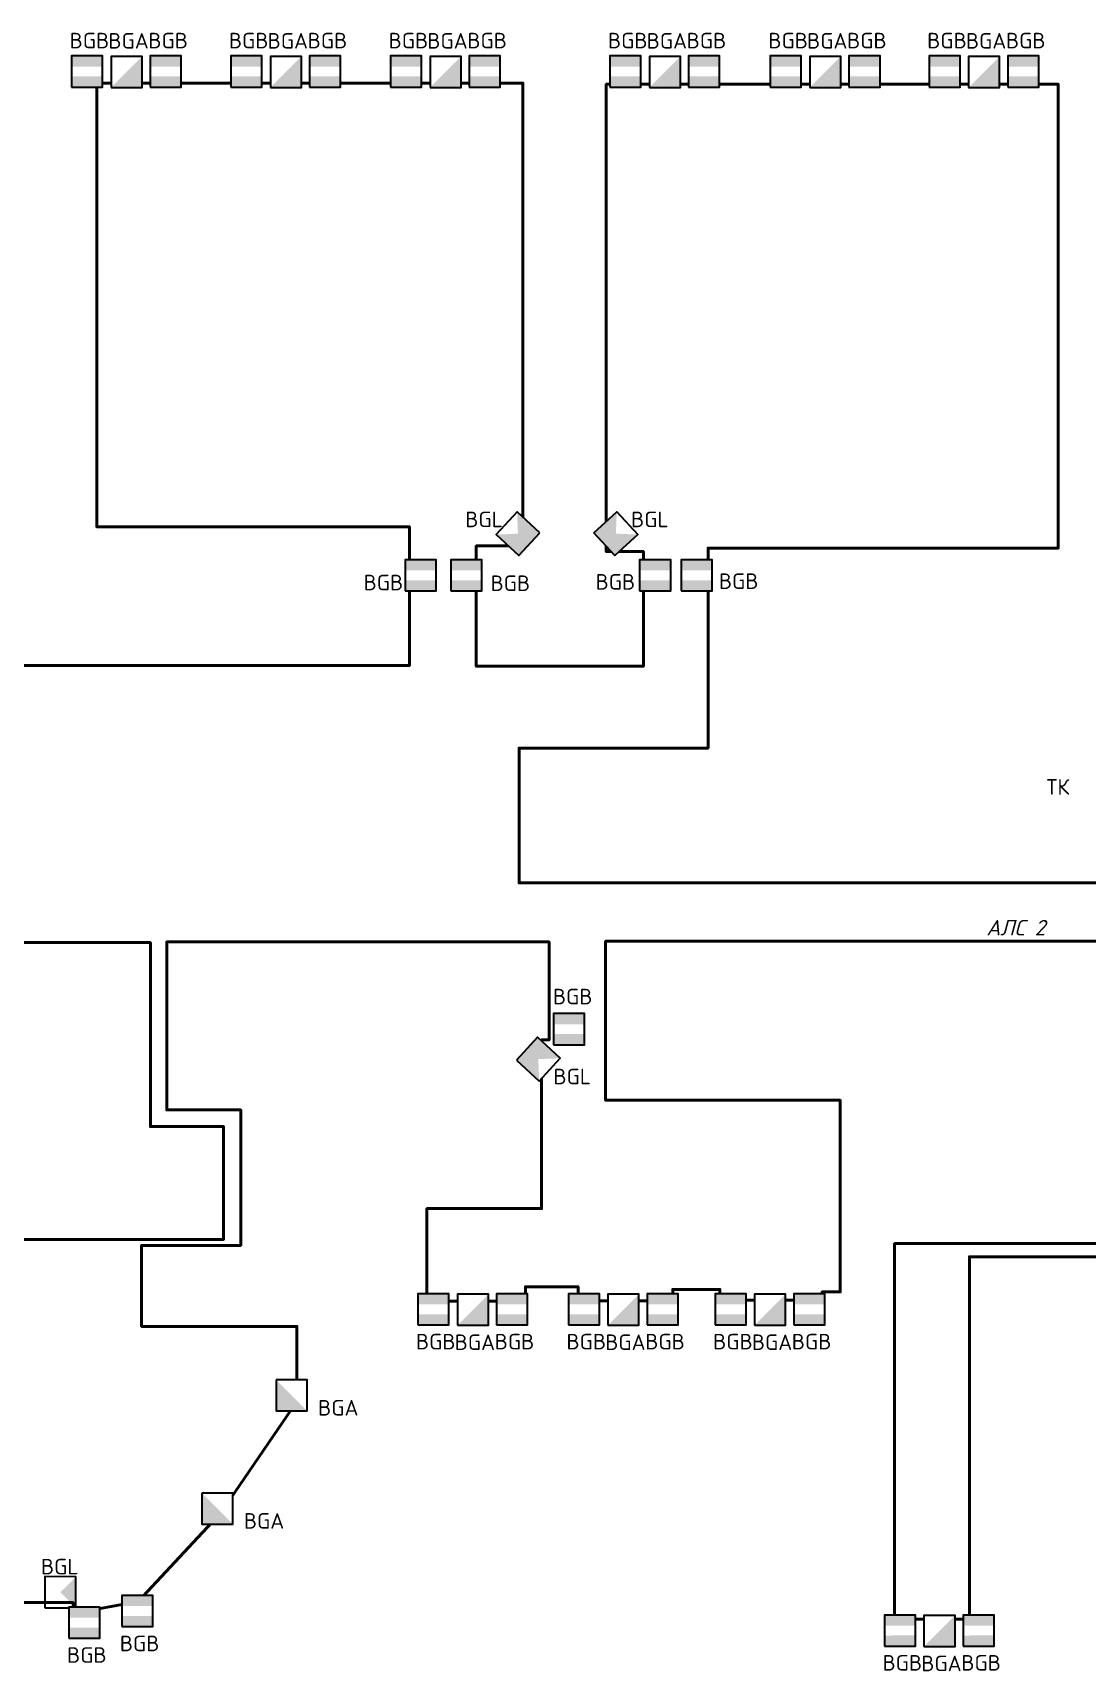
# Model space of a CAD drawing. Header units: millimetres. Extents: x 11019 to 672023, y -45952 to 891139.
# Drawn here: x 355068 to 372054, y 253395 to 279787 of the extents above; entities that cross this region are included whole.
import ezdxf
from ezdxf.enums import TextEntityAlignment as Align

# ---------------------------------------------------------------- set-up
doc = ezdxf.new("R2010")
doc.units = ezdxf.units.MM
doc.layers.add('!!ВОК', color=30, linetype='Continuous')
doc.layers.add('RC-Позиционные_обозначения', color=7, linetype='Continuous')
doc.layers.add('RC-Извещатели_охранные', color=5, linetype='Continuous', lineweight=30)
doc.layers.add('текст', color=7, linetype='Continuous', lineweight=13)
doc.styles.add('DEN', font='isocpeur.ttf', dxfattribs={"height": 300})
doc.styles.add('ISOCPEUR', font='isocpeui.ttf', dxfattribs={"height": 250})
doc.styles.add('KOSTY_STYLE', font='isocpeur.ttf')
doc.styles.add('RubezhCAD', font='isocpeur.ttf', dxfattribs={"width": 0.8})
doc.styles.get("Standard").update_dxf_attribs({"font": 'arial.ttf'})
doc.linetypes.add('ограждение1', pattern='A,0.25,-0.1,[133,ltypeshp.shx,S=0.1,R=0,X=-0.1,Y=0],-0.1,1', length=1.45)

# ---------------------------------------------------------------- blocks, each defined once
blk = doc.blocks.new('RC-UGO-IOZ-02')
blk.add_wipeout([(2.5, -2.5), (2.5, 2.5), (-2.5, 2.5), (-2.5, -2.5)]).dxf.layer = 'RC-Извещатели_охранные'
blk.add_wipeout([(-2.5, -2.5), (-2.5, 2.5), (2.5, 2.5), (2.5, -2.5)]).dxf.layer = 'RC-Извещатели_охранные'
at = {"layer": 'RC-Извещатели_охранные'}
h = blk.add_hatch(color=256, dxfattribs=at)
h.dxf.hatch_style = 1
h.paths.add_polyline_path([(2.5, -2.5), (2.5, 2.5), (0, 0), (-2.5, -2.5)])
blk.add_lwpolyline([(-2.5, -2.5), (2.5, -2.5), (2.5, 2.5), (-2.5, 2.5)], close=True, dxfattribs=at)
at = {"layer": 'RC-Извещатели_охранные', "color": 7, "style": 'RubezhCAD', "width": 0.8}
blk.add_attdef('PSTN', text='', height=2.5, dxfattribs=at).set_placement((0.98, 2.6), align=Align.BOTTOM_LEFT)
blk = doc.blocks.new('RC-UGO-IOM-02')
at = {"layer": 'RC-Извещатели_охранные'}
blk.add_point((0, 0), dxfattribs=at)
blk.add_wipeout([(2.5, -2.5), (2.5, 2.5), (-2.5, 2.5), (-2.5, -2.5)]).dxf.layer = 'RC-Извещатели_охранные'
blk.add_wipeout([(-2.5, -2.5), (-2.5, 2.5), (2.5, 2.5), (2.5, -2.5)]).dxf.layer = 'RC-Извещатели_охранные'
h = blk.add_hatch(color=256, dxfattribs=at)
h.dxf.hatch_style = 1
h.paths.add_polyline_path([(2.5, 0.8), (2.5, 2.51), (-2.5, 2.5), (-2.5, 0.8)])
h = blk.add_hatch(color=256, dxfattribs=at)
h.dxf.hatch_style = 1
h.paths.add_polyline_path([(2.5, -2.5), (2.5, -0.79), (-2.5, -0.8), (-2.5, -2.5)])
blk.add_lwpolyline([(-2.5, -2.5), (2.5, -2.5), (2.5, 2.5), (-2.5, 2.5)], close=True, dxfattribs=at)
blk.add_attdef('PSTN', text='', height=2.5, dxfattribs=at).set_placement((0.98, 2.6), align=Align.BOTTOM_LEFT)
blk = doc.blocks.new('RC-UGO-IOPPA-01')
blk.add_wipeout([(2.5, -2.5), (2.5, 2.5), (-2.5, 2.5), (-2.5, -2.5)]).dxf.layer = 'RC-Извещатели_охранные'
blk.add_wipeout([(-2.5, -2.5), (-2.5, 2.5), (2.5, 2.5), (2.5, -2.5)]).dxf.layer = 'RC-Извещатели_охранные'
at = {"layer": 'RC-Извещатели_охранные'}
h = blk.add_hatch(color=256, dxfattribs=at)
h.dxf.hatch_style = 1
h.paths.add_polyline_path([(2.5, -2.5), (2.5, 2.5), (0, 0)])
blk.add_lwpolyline([(-2.5, -2.5), (2.5, -2.5), (2.5, 2.5), (-2.5, 2.5)], close=True, dxfattribs=at)
blk.add_attdef('PSTN', text='', height=2.5, dxfattribs=at).set_placement((0.98, 2.6), align=Align.BOTTOM_LEFT)
blk = doc.blocks.new('RC-UGO-IOPO-02')
blk.add_wipeout([(2.5, -2.5), (2.5, 2.5), (-2.5, 2.5), (-2.5, -2.5)])
blk.add_wipeout([(-2.5, -2.5), (-2.5, 2.5), (2.5, 2.5), (2.5, -2.5)])
h = blk.add_hatch(color=256)
h.dxf.hatch_style = 1
h.paths.add_polyline_path([(2.5, -2.5), (0, 0), (2.5, 2.5), (-2.5, 2.5), (-2.5, -2.5)])
blk.add_lwpolyline([(-2.5, -2.5), (2.5, -2.5), (2.5, 2.5), (-2.5, 2.5)], close=True)
blk.add_attdef('PSTN', text='', height=2.5).set_placement((0.98, 2.6), align=Align.BOTTOM_LEFT)

msp = doc.modelspace()

# ---------------------------------------------------------------- linework, layer by layer
at = {"layer": '!!ВОК', "color": 1, "linetype": 'ограждение1', "lineweight": 50, "ltscale": 500}
for points in [[(353866, 269594), (361134, 269594), (361134, 271830), (356098, 271830), (356098, 278976), (362963, 278976), (362963, 271522), (362211, 271522), (362211, 269584), (364904, 269584), (364904, 271430), (364305, 271430), (364305, 278958), (371587, 278958), (371587, 271487), (365947, 271487), (365947, 269570), (365947, 268265), (362901, 268265), (362901, 266092), (372797, 266092)], [(353352, 260349), (358143, 260349), (358143, 262168), (356962, 262168), (356962, 265132), (349242, 265132)], [(373579, 260072), (370156, 260072), (370156, 254232), (368949, 254232), (368949, 260283), (373598, 260283)]]:
    msp.add_lwpolyline(points, dxfattribs=at)

# ---------------------------------------------------------------- block references
at = {"layer": 'RC-Извещатели_охранные', "lineweight": 30, "ltscale": 30}
ref = msp.add_blockref('RC-UGO-IOPPA-01', (355513, 254667), dxfattribs=dict(at, xscale=99.99999999999999, yscale=99.99999999999999, zscale=99.99999999999999, rotation=359.7450531533996))
ref.add_attrib('PSTN', 'BGL', dxfattribs={"layer": 'RC-Позиционные_обозначения', "height": 250, "style": 'RubezhCAD'}).set_placement((355502, 254880), align=Align.BOTTOM_CENTER)

# ---------------------------------------------------------------- texts
at = {"color": 7, "lineweight": 30, "ltscale": 100, "insert": (370428, 265497), "char_height": 250, "width": 1074.44, "attachment_point": 1, "style": 'ISOCPEUR'}
msp.add_mtext('{\\C256;АЛС 2}', dxfattribs=at)
at = {"layer": 'текст', "color": 7, "insert": (371580, 267639), "char_height": 250, "width": 511.65, "attachment_point": 5, "style": 'DEN'}
msp.add_mtext('ТК', dxfattribs=at)

# ---------------------------------------------------------------- next in the draw order: linework, layer by layer
at = {"layer": '!!ВОК', "color": 1, "linetype": 'ограждение1', "lineweight": 50, "ltscale": 500}
msp.add_lwpolyline([(373598, 265152), (364296, 265152), (364296, 262592), (368075, 262592), (368075, 259504), (367783, 259504), (367783, 259374), (366136, 259374), (366136, 259545), (365378, 259545), (365378, 259362), (363851, 259362), (363851, 259589), (363003, 259589), (363003, 259357), (361418, 259357), (361418, 260847), (363264, 260847), (363264, 263563), (363384, 263563), (363384, 265143), (357225, 265143), (357225, 262435), (358418, 262435), (358418, 260255), (356820, 260255), (356820, 258950), (359324, 258950), (359324, 257737), (358096, 255947), (356764, 254519), (355718, 254326), (355718, 254501), (354391, 254501)], dxfattribs=at)

# ---------------------------------------------------------------- next in the draw order: block references
at = {"layer": 'RC-Извещатели_охранные', "lineweight": 30, "ltscale": 30}
ref = msp.add_blockref('RC-UGO-IOZ-02', (356579, 279156), dxfattribs=dict(at, xscale=100, yscale=100, zscale=100))
ref.add_attrib('PSTN', 'BGA', dxfattribs={"color": 7, "height": 250, "style": 'KOSTY_STYLE'}).set_placement((356286, 279782), align=Align.TOP_LEFT)
ref = msp.add_blockref('RC-UGO-IOZ-02', (359145, 279156), dxfattribs=dict(at, xscale=100, yscale=100, zscale=100))
ref.add_attrib('PSTN', 'BGA', dxfattribs={"color": 7, "height": 250, "style": 'KOSTY_STYLE'}).set_placement((358851, 279782), align=Align.TOP_LEFT)
ref = msp.add_blockref('RC-UGO-IOZ-02', (361717, 279156), dxfattribs=dict(at, xscale=100, yscale=100, zscale=100))
ref.add_attrib('PSTN', 'BGA', dxfattribs={"color": 7, "height": 250, "style": 'KOSTY_STYLE'}).set_placement((361423, 279782), align=Align.TOP_LEFT)
ref = msp.add_blockref('RC-UGO-IOZ-02', (365250, 279156), dxfattribs=dict(at, xscale=100, yscale=100, zscale=100))
ref.add_attrib('PSTN', 'BGA', dxfattribs={"color": 7, "height": 250, "style": 'KOSTY_STYLE'}).set_placement((364957, 279782), align=Align.TOP_LEFT)
ref = msp.add_blockref('RC-UGO-IOZ-02', (367834, 279156), dxfattribs=dict(at, xscale=100, yscale=100, zscale=100))
ref.add_attrib('PSTN', 'BGA', dxfattribs={"color": 7, "height": 250, "style": 'KOSTY_STYLE'}).set_placement((367540, 279782), align=Align.TOP_LEFT)
ref = msp.add_blockref('RC-UGO-IOZ-02', (370393, 279156), dxfattribs=dict(at, xscale=100, yscale=100, zscale=100))
ref.add_attrib('PSTN', 'BGA', dxfattribs={"color": 7, "height": 250, "style": 'KOSTY_STYLE'}).set_placement((370099, 279782), align=Align.TOP_LEFT)
at = {"layer": 'RC-Извещатели_охранные', "color": 1, "lineweight": 30, "ltscale": 30}
ref = msp.add_blockref('RC-UGO-IOM-02', (361314, 271047), dxfattribs=dict(at, xscale=100, yscale=100, zscale=100))
ref.add_attrib('PSTN', 'BGB', (360397, 270806), dxfattribs={"layer": 'RC-Позиционные_обозначения', "height": 250, "style": 'RubezhCAD'})
ref = msp.add_blockref('RC-UGO-IOM-02', (362052, 271047), dxfattribs=dict(at, xscale=100, yscale=100, zscale=100))
ref.add_attrib('PSTN', 'BGB', (362442, 270795), dxfattribs={"layer": 'RC-Позиционные_обозначения', "height": 250, "style": 'RubezhCAD'})
ref = msp.add_blockref('RC-UGO-IOM-02', (365094, 271047), dxfattribs=dict(at, xscale=100, yscale=100, zscale=100))
ref.add_attrib('PSTN', 'BGB', (364134, 270817), dxfattribs={"layer": 'RC-Позиционные_обозначения', "height": 250, "style": 'RubezhCAD'})
ref = msp.add_blockref('RC-UGO-IOM-02', (365761, 271047), dxfattribs=dict(at, xscale=100, yscale=100, zscale=100))
ref.add_attrib('PSTN', 'BGB', (366120, 270828), dxfattribs={"layer": 'RC-Позиционные_обозначения', "height": 250, "style": 'RubezhCAD'})

# ---------------------------------------------------------------- next in the draw order: block references
ref = msp.add_blockref('RC-UGO-IOM-02', (355942, 279163), dxfattribs=dict(at, xscale=100, yscale=100, zscale=100))
ref.add_attrib('PSTN', 'BGB', (355662, 279536), dxfattribs={"layer": 'RC-Позиционные_обозначения', "height": 250, "style": 'RubezhCAD'})
ref = msp.add_blockref('RC-UGO-IOM-02', (357211, 279163), dxfattribs=dict(at, xscale=100, yscale=100, zscale=100))
ref.add_attrib('PSTN', 'BGB', (356930, 279536), dxfattribs={"layer": 'RC-Позиционные_обозначения', "height": 250, "style": 'RubezhCAD'})
ref = msp.add_blockref('RC-UGO-IOM-02', (358508, 279163), dxfattribs=dict(at, xscale=100, yscale=100, zscale=100))
ref.add_attrib('PSTN', 'BGB', (358227, 279536), dxfattribs={"layer": 'RC-Позиционные_обозначения', "height": 250, "style": 'RubezhCAD'})
ref = msp.add_blockref('RC-UGO-IOM-02', (359776, 279163), dxfattribs=dict(at, xscale=100, yscale=100, zscale=100))
ref.add_attrib('PSTN', 'BGB', (359496, 279536), dxfattribs={"layer": 'RC-Позиционные_обозначения', "height": 250, "style": 'RubezhCAD'})
ref = msp.add_blockref('RC-UGO-IOM-02', (361080, 279163), dxfattribs=dict(at, xscale=100, yscale=100, zscale=100))
ref.add_attrib('PSTN', 'BGB', (360800, 279536), dxfattribs={"layer": 'RC-Позиционные_обозначения', "height": 250, "style": 'RubezhCAD'})
ref = msp.add_blockref('RC-UGO-IOM-02', (362349, 279163), dxfattribs=dict(at, xscale=100, yscale=100, zscale=100))
ref.add_attrib('PSTN', 'BGB', (362068, 279536), dxfattribs={"layer": 'RC-Позиционные_обозначения', "height": 250, "style": 'RubezhCAD'})
ref = msp.add_blockref('RC-UGO-IOM-02', (364613, 279163), dxfattribs=dict(at, xscale=100, yscale=100, zscale=100))
ref.add_attrib('PSTN', 'BGB', (364333, 279536), dxfattribs={"layer": 'RC-Позиционные_обозначения', "height": 250, "style": 'RubezhCAD'})
ref = msp.add_blockref('RC-UGO-IOM-02', (365882, 279163), dxfattribs=dict(at, xscale=100, yscale=100, zscale=100))
ref.add_attrib('PSTN', 'BGB', (365601, 279536), dxfattribs={"layer": 'RC-Позиционные_обозначения', "height": 250, "style": 'RubezhCAD'})
ref = msp.add_blockref('RC-UGO-IOM-02', (367197, 279163), dxfattribs=dict(at, xscale=100, yscale=100, zscale=100))
ref.add_attrib('PSTN', 'BGB', (366917, 279536), dxfattribs={"layer": 'RC-Позиционные_обозначения', "height": 250, "style": 'RubezhCAD'})
ref = msp.add_blockref('RC-UGO-IOM-02', (368466, 279163), dxfattribs=dict(at, xscale=100, yscale=100, zscale=100))
ref.add_attrib('PSTN', 'BGB', (368185, 279536), dxfattribs={"layer": 'RC-Позиционные_обозначения', "height": 250, "style": 'RubezhCAD'})
ref = msp.add_blockref('RC-UGO-IOM-02', (369756, 279163), dxfattribs=dict(at, xscale=100, yscale=100, zscale=100))
ref.add_attrib('PSTN', 'BGB', (369475, 279536), dxfattribs={"layer": 'RC-Позиционные_обозначения', "height": 250, "style": 'RubezhCAD'})
ref = msp.add_blockref('RC-UGO-IOM-02', (371024, 279163), dxfattribs=dict(at, xscale=100, yscale=100, zscale=100))
ref.add_attrib('PSTN', 'BGB', (370744, 279536), dxfattribs={"layer": 'RC-Позиционные_обозначения', "height": 250, "style": 'RubezhCAD'})
at = {"layer": 'RC-Извещатели_охранные', "lineweight": 30, "ltscale": 30}
ref = msp.add_blockref('RC-UGO-IOPO-02', (362884, 271718), dxfattribs=dict(at, xscale=100, yscale=100, zscale=100, rotation=137.3506574458178))
ref.add_attrib('PSTN', 'BGL', dxfattribs={"layer": 'RC-Позиционные_обозначения', "height": 250, "style": 'RubezhCAD'}).set_placement((362337, 271748), align=Align.BOTTOM_CENTER)
ref = msp.add_blockref('RC-UGO-IOPO-02', (364461, 271718), dxfattribs=dict(at, xscale=-100, yscale=100, zscale=100, rotation=222.6493425541822))
ref.add_attrib('PSTN', 'BGL', dxfattribs={"layer": 'RC-Позиционные_обозначения', "height": 250, "style": 'RubezhCAD'}).set_placement((365008, 271748), align=Align.BOTTOM_CENTER)
at = {"layer": 'RC-Извещатели_охранные', "color": 1, "lineweight": 30, "ltscale": 30}
ref = msp.add_blockref('RC-UGO-IOM-02', (363707, 263737), dxfattribs=dict(at, xscale=100, yscale=100, zscale=100))
ref.add_attrib('PSTN', 'BGB', (363446, 264137), dxfattribs={"layer": 'RC-Позиционные_обозначения', "height": 250, "style": 'RubezhCAD'})
at = {"layer": 'RC-Извещатели_охранные', "lineweight": 30, "ltscale": 30}
ref = msp.add_blockref('RC-UGO-IOZ-02', (362158, 259217), dxfattribs=dict(at, xscale=100, yscale=100, zscale=100))
ref.add_attrib('PSTN', 'BGA', dxfattribs={"color": 7, "height": 250, "style": 'KOSTY_STYLE'}).set_placement((361864, 258819), align=Align.TOP_LEFT)
ref = msp.add_blockref('RC-UGO-IOZ-02', (364583, 259217), dxfattribs=dict(at, xscale=100, yscale=100, zscale=100))
ref.add_attrib('PSTN', 'BGA', dxfattribs={"color": 7, "height": 250, "style": 'KOSTY_STYLE'}).set_placement((364289, 258819), align=Align.TOP_LEFT)
ref = msp.add_blockref('RC-UGO-IOZ-02', (366945, 259217), dxfattribs=dict(at, xscale=100, yscale=100, zscale=100))
ref.add_attrib('PSTN', 'BGA', dxfattribs={"color": 7, "height": 250, "style": 'KOSTY_STYLE'}).set_placement((366651, 258819), align=Align.TOP_LEFT)
ref = msp.add_blockref('RC-UGO-IOZ-02', (359237, 257837), dxfattribs=dict(at, xscale=100, yscale=100, zscale=100, rotation=270))
ref.add_attrib('PSTN', 'BGA', dxfattribs={"color": 7, "height": 250, "style": 'KOSTY_STYLE'}).set_placement((359664, 257763), align=Align.TOP_LEFT)
ref = msp.add_blockref('RC-UGO-IOZ-02', (358042, 256015), dxfattribs=dict(at, xscale=100, yscale=100, zscale=100, rotation=270))
ref.add_attrib('PSTN', 'BGA', dxfattribs={"color": 7, "height": 250, "style": 'KOSTY_STYLE'}).set_placement((358468, 255941), align=Align.TOP_LEFT)
at = {"layer": 'RC-Извещатели_охранные', "color": 1, "lineweight": 30, "ltscale": 30}
ref = msp.add_blockref('RC-UGO-IOM-02', (355900, 254177), dxfattribs=dict(at, xscale=100, yscale=100, zscale=100))
ref.add_attrib('PSTN', 'BGB', (355620, 253531), dxfattribs={"layer": 'RC-Позиционные_обозначения', "height": 250, "style": 'RubezhCAD'})
ref = msp.add_blockref('RC-UGO-IOM-02', (356750, 254363), dxfattribs=dict(at, xscale=100, yscale=100, zscale=100))
ref.add_attrib('PSTN', 'BGB', (356470, 253717), dxfattribs={"layer": 'RC-Позиционные_обозначения', "height": 250, "style": 'RubezhCAD'})
at = {"layer": 'RC-Извещатели_охранные', "lineweight": 30, "ltscale": 30}
ref = msp.add_blockref('RC-UGO-IOZ-02', (369674, 254043), dxfattribs=dict(at, xscale=100, yscale=100, zscale=100))
ref.add_attrib('PSTN', 'BGA', dxfattribs={"color": 7, "height": 250, "style": 'KOSTY_STYLE'}).set_placement((369380, 253645), align=Align.TOP_LEFT)

# ---------------------------------------------------------------- next in the draw order: block references
ref = msp.add_blockref('RC-UGO-IOPO-02', (363211, 263254), dxfattribs=dict(at, xscale=100, yscale=100, zscale=100, rotation=317.3506574458178))
ref.add_attrib('PSTN', 'BGL', dxfattribs={"layer": 'RC-Позиционные_обозначения', "height": 250, "style": 'RubezhCAD'}).set_placement((363758, 262774), align=Align.BOTTOM_CENTER)
at = {"layer": 'RC-Извещатели_охранные', "color": 1, "lineweight": 30, "ltscale": 30}
ref = msp.add_blockref('RC-UGO-IOM-02', (361521, 259224), dxfattribs=dict(at, xscale=100, yscale=100, zscale=100))
ref.add_attrib('PSTN', 'BGB', (361240, 258579), dxfattribs={"layer": 'RC-Позиционные_обозначения', "height": 250, "style": 'RubezhCAD'})
ref = msp.add_blockref('RC-UGO-IOM-02', (362789, 259224), dxfattribs=dict(at, xscale=100, yscale=100, zscale=100))
ref.add_attrib('PSTN', 'BGB', (362509, 258579), dxfattribs={"layer": 'RC-Позиционные_обозначения', "height": 250, "style": 'RubezhCAD'})
ref = msp.add_blockref('RC-UGO-IOM-02', (363946, 259224), dxfattribs=dict(at, xscale=100, yscale=100, zscale=100))
ref.add_attrib('PSTN', 'BGB', (363665, 258579), dxfattribs={"layer": 'RC-Позиционные_обозначения', "height": 250, "style": 'RubezhCAD'})
ref = msp.add_blockref('RC-UGO-IOM-02', (365214, 259224), dxfattribs=dict(at, xscale=100, yscale=100, zscale=100))
ref.add_attrib('PSTN', 'BGB', (364934, 258579), dxfattribs={"layer": 'RC-Позиционные_обозначения', "height": 250, "style": 'RubezhCAD'})
ref = msp.add_blockref('RC-UGO-IOM-02', (366308, 259224), dxfattribs=dict(at, xscale=100, yscale=100, zscale=100))
ref.add_attrib('PSTN', 'BGB', (366027, 258579), dxfattribs={"layer": 'RC-Позиционные_обозначения', "height": 250, "style": 'RubezhCAD'})
ref = msp.add_blockref('RC-UGO-IOM-02', (367576, 259224), dxfattribs=dict(at, xscale=100, yscale=100, zscale=100))
ref.add_attrib('PSTN', 'BGB', (367295, 258579), dxfattribs={"layer": 'RC-Позиционные_обозначения', "height": 250, "style": 'RubezhCAD'})
ref = msp.add_blockref('RC-UGO-IOM-02', (369037, 254050), dxfattribs=dict(at, xscale=100, yscale=100, zscale=100))
ref.add_attrib('PSTN', 'BGB', (368756, 253405), dxfattribs={"layer": 'RC-Позиционные_обозначения', "height": 250, "style": 'RubezhCAD'})
ref = msp.add_blockref('RC-UGO-IOM-02', (370305, 254050), dxfattribs=dict(at, xscale=100, yscale=100, zscale=100))
ref.add_attrib('PSTN', 'BGB', (370025, 253405), dxfattribs={"layer": 'RC-Позиционные_обозначения', "height": 250, "style": 'RubezhCAD'})

doc.saveas('drawing.dxf')
